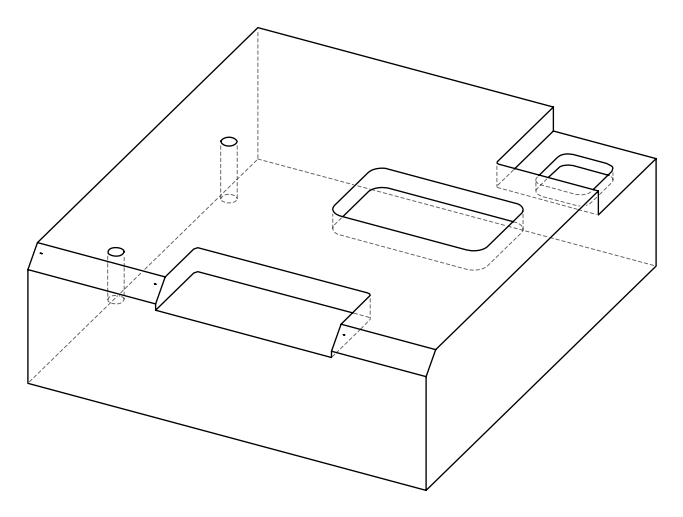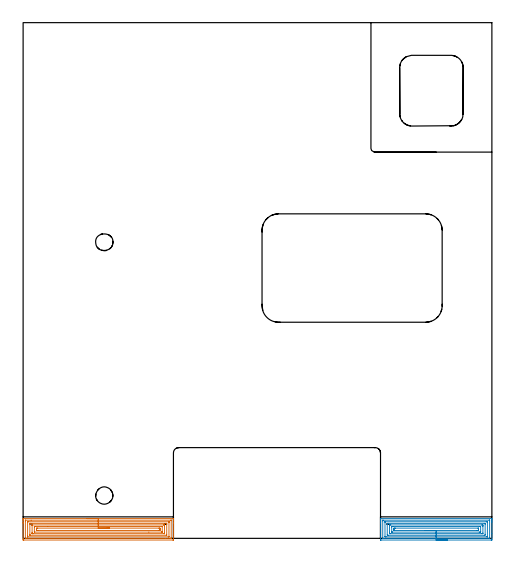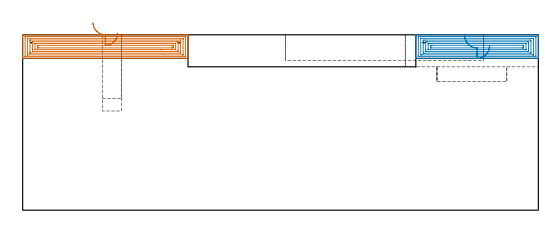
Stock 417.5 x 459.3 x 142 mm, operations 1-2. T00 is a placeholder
(PLAN: 8 operations, 5 tool changes, 275.6 min)
(1 AREA_MILL | FG_CHAMFER_SURFACE | UGT0205_001 | 7.84 min | 25845 mm3)
(2 AREA_MILL_1 | FG_CHAMFER_SURFACE_1 | UGT0205_001 | 5.9 min | 19511 mm3)
(3 MILL_CORNER_NOTCH_RECTANGULAR | CORNER_NOTCH_RECTANGULAR | NXT0201_008 | Follow Part, ap 1.5, ae 75% | 119.43 min | 321577 mm3)
(4 MILL_RECTANGULAR_POCKET | POCKET_RECTANGULAR_STRAIGHT | UGT0201_104 | Follow Part, ap 5, ae 75% | 1.64 min | 41458 mm3)
(5 MILL_RECTANGULAR_POCKET_1 | POCKET_RECTANGULAR_STRAIGHT_1 | UGT0201_006 | Follow Part, ap 7, ae 75% | 4.41 min | 319715 mm3)
(6 MILL_SLOT | SLOT_PARTIAL_RECTANGULAR | NXT0201_009 | Follow Part, ap 2, ae 75% | 134.4 min | 382884 mm3)
(7 MILL_BLIND_HOLE_FROM_SOLID_MATERIAL | STEP1POCKET | NXT0201_011 | Spiral | 0.89 min | 9440 mm3)
(8 MILL_BLIND_HOLE_FROM_SOLID_MATERIAL_1 | STEP1POCKET_1 | NXT0201_011 | Spiral | 1.08 min | 11331 mm3)
(TOOL UGT0205_001 | Chamfer Mill 20 x 3 x 45 deg. | D20 FL50 Z2)
(TOOL NXT0201_008 | ENDMILL 6mm [2P460-0600-NA 1630] | D6 FL26 Z6)
(TOOL UGT0201_104 | End Mill 20 mm | D20 FL22 Z2)
(TOOL UGT0201_006 | End Mill 28 mm | D28 FL25 Z2)
(TOOL NXT0201_009 | ENDMILL 8mm [2P460-0800-NA 1630] | D8 FL26 Z6)
(TOOL NXT0201_011 | ENDMILL 12mm [2P460-1200-NA 1630] | D12 FL38 Z6)
(OP 1 AREA_MILL)
G17 G21 G94 G90
T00 M6
G54
G17 G0 G90 X56.95 Y17.6 S1061 M3
G43 Z152. H0
G94 G1 X56.988 Z151.128 F250.
X57.102 Z150.263
X57.291 Z149.412
X57.553 Z148.58
X57.887 Z147.774
X58.29 Z147.
X58.759 Z146.264
X59.29 Z145.572
X59.879 Z144.929
X60.522 Z144.339
X61.214 Z143.808
X61.95 Z143.34
X62.724 Z142.937
X63.53 Z142.603
X64.362 Z142.341
X65.214 Z142.152
X66.078 Z142.038
X66.95 Z142.
X133.763
X133.89 Y17.597 Z141.988
X133.893 Y17.55 Z141.942
X133.9 Y17.219 Z141.618
Y16.641 Z141.04
Y16.09 Z140.485
Y14.027 Z138.425
Y13.41 Z137.804
X133.899 Y-0.883 Z123.514
X133.897 Y-1.464 Z122.933
X133.893 Y-1.491 Z122.905
X133.317 Y-1.5 Z122.9
X0.583 Y-1.499 Z122.901
X0.007 Y-1.491 Z122.905
X0.003 Y-1.464 Z122.933
X0.001 Y-0.883 Z123.514
X0. Y-0.298 Z124.098
Y13.41 Z137.804
Y14.027 Z138.425
Y14.303 Z138.7
Y16.09 Z140.485
Y16.641 Z141.04
Y17.22 Z141.618
X0.007 Y17.55 Z141.942
X0.01 Y17.597 Z141.988
X0.137 Y17.6 Z142.
X66.95
Y16.186 Z140.586
X131.631 Y16.185 Z140.585
X131.823 Y16.181 Z140.581
X131.874 Y16.179 Z140.579
X131.89 Y16.17 Z140.57
X131.895 Y16.141 Z140.541
X131.898 Y16.09 Z140.49
X131.9 Y15.724 Z140.124
X131.899 Y0.539 Z124.939
X131.893 Y0.01 Z124.41
X131.89 Y-0.074 Z124.326
X131.727 Y-0.082 Z124.318
X131.63 Y-0.085 Z124.315
X126.732 Y-0.086 Z124.314
X2.269 Y-0.085 Z124.315
X2.077 Y-0.081 Z124.319
X2.026 Y-0.079 Z124.321
X2.01 Y-0.07 Z124.33
X2.005 Y-0.041 Z124.359
X2.002 Y0.01 Z124.41
X2. Y0.376 Z124.776
X2.001 Y15.561 Z139.961
X2.008 Y16.09 Z140.49
X2.01 Y16.174 Z140.574
X2.173 Y16.182 Z140.582
X2.27 Y16.185 Z140.585
X7.146 Y16.186 Z140.586
X66.95
Y14.771 Z139.171
X129.821
X129.862 Y14.77 Z139.17
X129.883 Y14.768 Z139.168
X129.887 Y14.766 Z139.166
X129.89 Y14.742 Z139.142
X129.898 Y14.449 Z138.849
X129.899 Y14.303 Z138.703
X129.9 Y14.157 Z138.557
Y1.651 Z126.051
X129.898 Y1.504 Z125.904
X129.894 Y1.406 Z125.806
X129.89 Y1.335 Z125.735
X129.87 Y1.333 Z125.733
X129.754 Y1.331 Z125.731
X129.33 Y1.329 Z125.729
X4.079
X4.038 Y1.33 Z125.73
X4.017 Y1.332 Z125.732
X4.013 Y1.334 Z125.734
X4.01 Y1.358 Z125.758
X4.002 Y1.65 Z126.05
X4.001 Y1.797 Z126.197
X4. Y1.943 Z126.343
Y14.449 Z138.849
X4.002 Y14.596 Z138.996
X4.006 Y14.693 Z139.093
X4.01 Y14.765 Z139.165
X4.031 Y14.766 Z139.166
X4.146 Y14.769 Z139.169
X4.57 Y14.771 Z139.171
X66.95
Y13.357 Z137.757
X127.722
X127.819 Y13.356 Z137.756
X127.868 Y13.353 Z137.753
X127.885 Y13.351 Z137.751
X127.89 Y13.339 Z137.739
X127.9 Y12.589 Z136.989
Y12.516 Z136.916
Y3.584 Z127.984
X127.893 Y2.77 Z127.17
X127.886 Y2.749 Z127.149
X127.867 Y2.747 Z127.147
X127.815 Y2.744 Z127.144
X127.71 Y2.743 Z127.143
X127.501
X6.178
X6.081 Y2.744 Z127.144
X6.032 Y2.747 Z127.147
X6.015 Y2.749 Z127.149
X6.01 Y2.761 Z127.161
X6. Y3.511 Z127.911
Y3.584 Z127.984
Y12.516 Z136.916
X6.007 Y13.33 Z137.73
X6.015 Y13.351 Z137.751
X6.034 Y13.353 Z137.753
X6.085 Y13.356 Z137.756
X6.19 Y13.357 Z137.757
X6.399
X66.95
Y11.943 Z136.343
X124.981
X125.3 Y11.942 Z136.342
X125.876 Y11.939 Z136.339
X125.884 Y11.937 Z136.337
X125.894 Y11.92 Z136.32
X125.898 Y11.623 Z136.023
X125.9 Y11.021 Z135.421
Y10.73 Z135.13
Y4.768 Z129.168
X125.897 Y4.477 Z128.877
X125.892 Y4.177 Z128.577
X125.89 Y4.164 Z128.564
X125.866 Y4.162 Z128.562
X125.81 Y4.159 Z128.559
X125.725 Y4.157 Z128.557
X125.619
X8.919
X8.6 Y4.158 Z128.558
X8.024 Y4.161 Z128.561
X8.016 Y4.163 Z128.563
X8.006 Y4.18 Z128.58
X8.002 Y4.477 Z128.877
X8. Y5.079 Z129.479
Y5.37 Z129.77
Y11.331 Z135.731
X8.003 Y11.623 Z136.023
X8.009 Y11.923 Z136.323
X8.01 Y11.936 Z136.336
X8.034 Y11.938 Z136.338
X8.09 Y11.941 Z136.341
X8.175 Y11.943 Z136.343
X8.281
X66.95
Y10.529 Z134.929
X123.518 Y10.528 Z134.928
X123.72 Y10.527 Z134.927
X123.856 Y10.524 Z134.924
X123.884 Y10.522 Z134.922
X123.89 Y10.506 Z134.906
X123.894 Y10.482 Z134.882
X123.899 Y10.348 Z134.748
X123.9 Y5.881 Z130.281
X123.898 Y5.753 Z130.153
X123.894 Y5.651 Z130.051
X123.89 Y5.587 Z129.987
X123.861 Y5.578 Z129.978
X123.518 Y5.574 Z129.974
X123.317 Y5.572 Z129.972
X111.987 Y5.571 Z129.971
X10.382 Y5.572 Z129.972
X10.18 Y5.573 Z129.973
X10.044 Y5.576 Z129.976
X10.016 Y5.578 Z129.978
X10.01 Y5.593 Z129.993
X10.006 Y5.618 Z130.018
X10.001 Y5.752 Z130.152
X10. Y10.219 Z134.619
X10.002 Y10.347 Z134.747
X10.006 Y10.449 Z134.849
X10.01 Y10.513 Z134.913
X10.039 Y10.522 Z134.922
X10.382 Y10.526 Z134.926
X10.583 Y10.528 Z134.928
X21.875 Y10.529 Z134.929
X66.95
Y9.115 Z133.515
X120.846 Y9.114 Z133.514
X121.569 Y9.111 Z133.511
X121.736 Y9.108 Z133.508
X121.89 Y9.101 Z133.501
X121.895 Y8.943 Z133.343
X121.899 Y8.78 Z133.18
X121.9 Y8.05 Z132.45
Y7.886 Z132.286
X121.895 Y7.157 Z131.557
X121.893 Y6.999 Z131.399
X121.736 Y6.992 Z131.392
X121.015 Y6.986 Z131.386
X120.846
X13.055
X12.331 Y6.989 Z131.389
X12.164 Y6.992 Z131.392
X12.01 Y6.999 Z131.399
X12.005 Y7.157 Z131.557
X12.001 Y7.319 Z131.719
X12. Y8.05 Z132.45
Y8.214 Z132.614
X12.005 Y8.943 Z133.343
X12.007 Y9.101 Z133.501
X12.164 Y9.108 Z133.508
X12.885 Y9.114 Z133.514
X13.055
X66.95 Y9.115 Z133.515
X67.822 Z133.553
X68.687 Z133.667
X69.538 Z133.855
X70.37 Z134.118
X71.176 Z134.452
X71.95 Z134.854
X72.686 Z135.323
X73.378 Z135.854
X74.021 Z136.444
X74.61 Z137.087
X75.142 Z137.779
X75.61 Z138.515
X76.013 Z139.288
X76.347 Z140.094
X76.609 Z140.926
X76.798 Z141.778
X76.912 Z142.643
X76.95 Z143.515
G0 Z152.
M5
M2
(OP 2 AREA_MILL_1)
G17 G21 G94 G90
T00 M6
G54
G17 G0 G90 X377.9 Y-1.5 S1061 M3
G43 Z152. H0
Z132.9
G94 G1 X377.862 Z132.028 F250.
X377.748 Z131.164
X377.559 Z130.312
X377.297 Z129.48
X376.963 Z128.674
X376.56 Z127.9
X376.092 Z127.164
X375.56 Z126.472
X374.971 Z125.829
X374.328 Z125.24
X373.636 Z124.708
X372.9 Z124.24
X372.126 Z123.837
X371.32 Z123.503
X370.488 Z123.241
X369.637 Z123.052
X368.772 Z122.938
X367.9 Z122.9
X318.887 Y-1.499 Z122.901
X318.307 Y-1.491 Z122.906
X318.303 Y-1.468 Z122.929
X318.301 Y-0.883 Z123.514
X318.3 Y-0.294 Z124.103
Y13.714 Z138.109
Y14.303 Z138.697
Y14.912 Z139.309
Y15.196 Z139.593
Y15.806 Z140.202
Y16.09 Z140.485
Y16.657 Z141.056
Y17.208 Z141.607
X318.307 Y17.548 Z141.94
X318.31 Y17.597 Z141.988
X318.442 Y17.6 Z142.
X417.358
X417.49 Y17.597 Z141.988
X417.493 Y17.548 Z141.94
X417.5 Y17.208 Z141.607
Y16.663 Z141.062
Y16.09 Z140.485
Y14.912 Z139.309
Y14.303 Z138.697
Y4.335 Z128.732
Y-0.883 Z123.514
X417.497 Y-1.468 Z122.929
X417.493 Y-1.491 Z122.906
X416.913 Y-1.5 Z122.9
X367.9
Y-0.086 Z124.314
X320.669 Y-0.085 Z124.315
X320.574 Y-0.084 Z124.316
X320.383 Y-0.079 Z124.321
X320.309 Y-0.069 Z124.331
X320.305 Y-0.042 Z124.358
X320.302 Y0.01 Z124.41
X320.3 Y0.381 Z124.781
X320.301 Y15.566 Z139.966
X320.307 Y16.09 Z140.49
X320.31 Y16.175 Z140.575
X320.478 Y16.183 Z140.583
X320.574 Y16.185 Z140.585
X415.131
X415.226 Y16.184 Z140.584
X415.417 Y16.179 Z140.579
X415.491 Y16.169 Z140.569
X415.495 Y16.142 Z140.542
X415.498 Y16.09 Z140.49
X415.5 Y15.719 Z140.119
Y0.534 Z124.934
X415.493 Y0.01 Z124.41
X415.49 Y-0.075 Z124.325
X415.322 Y-0.083 Z124.317
X415.226 Y-0.085 Z124.315
X367.9 Y-0.086 Z124.314
Y1.328 Z125.728
X323.343 Y1.329 Z125.729
X322.917 Y1.331 Z125.731
X322.452 Y1.336 Z125.736
X322.31 Y1.347 Z125.747
X322.303 Y1.645 Z126.045
X322.301 Y1.797 Z126.197
X322.3 Y14.455 Z138.855
X322.303 Y14.607 Z139.007
X322.309 Y14.708 Z139.108
X322.315 Y14.765 Z139.165
X322.336 Y14.767 Z139.167
X322.452 Y14.769 Z139.169
X322.876 Y14.771 Z139.171
X412.457
X412.883 Y14.769 Z139.169
X413.348 Y14.764 Z139.164
X413.49 Y14.753 Z139.153
X413.497 Y14.455 Z138.855
X413.499 Y14.303 Z138.703
X413.5 Y1.645 Z126.045
X413.497 Y1.493 Z125.893
X413.491 Y1.392 Z125.792
X413.485 Y1.335 Z125.735
X413.464 Y1.333 Z125.733
X413.348 Y1.331 Z125.731
X412.924 Y1.329 Z125.729
X367.9 Y1.328 Z125.728
Y2.743 Z127.143
X325.073
X324.31 Y2.761 Z127.161
X324.3 Y3.517 Z127.917
Y12.516 Z136.916
X324.307 Y13.337 Z137.737
X325.125 Y13.357 Z137.757
X410.727
X411.49 Y13.339 Z137.739
X411.5 Y12.583 Z136.983
Y3.584 Z127.984
X411.493 Y2.763 Z127.163
X410.675 Y2.743 Z127.143
X367.9
Y4.157 Z128.557
X327.226
X326.907 Y4.158 Z128.558
X326.331 Y4.161 Z128.561
X326.317 Y4.163 Z128.563
X326.307 Y4.186 Z128.586
X326.303 Y4.477 Z128.877
X326.3 Y5.086 Z129.486
Y5.37 Z129.77
X326.301 Y11.338 Z135.738
X326.305 Y11.623 Z136.023
X326.31 Y11.921 Z136.321
X326.595 Y11.936 Z136.336
X326.907 Y11.939 Z136.339
X327.48 Y11.942 Z136.342
X408.574 Y11.943 Z136.343
X408.893 Y11.942 Z136.342
X409.469 Y11.939 Z136.339
X409.483 Y11.937 Z136.337
X409.493 Y11.914 Z136.314
X409.497 Y11.623 Z136.023
X409.5 Y11.014 Z135.414
Y10.73 Z135.13
X409.499 Y4.762 Z129.162
X409.495 Y4.477 Z128.877
X409.49 Y4.179 Z128.579
X409.205 Y4.164 Z128.564
X408.893 Y4.161 Z128.561
X408.32 Y4.157 Z128.557
X367.9
Y5.571 Z129.971
X328.69 Y5.572 Z129.972
X328.488 Y5.573 Z129.973
X328.347 Y5.576 Z129.976
X328.318 Y5.578 Z129.978
X328.31 Y5.593 Z129.993
X328.307 Y5.619 Z130.019
X328.301 Y5.76 Z130.16
X328.3 Y10.227 Z134.627
X328.303 Y10.357 Z134.757
X328.307 Y10.461 Z134.861
X328.311 Y10.522 Z134.922
X328.345 Y10.523 Z134.923
X328.69 Y10.527 Z134.927
X328.891 Y10.528 Z134.928
X329.581 Y10.529 Z134.929
X407.11 Y10.528 Z134.928
X407.312 Y10.527 Z134.927
X407.453 Y10.524 Z134.924
X407.482 Y10.522 Z134.922
X407.49 Y10.507 Z134.907
X407.493 Y10.481 Z134.881
X407.499 Y10.34 Z134.74
X407.5 Y5.873 Z130.273
X407.497 Y5.743 Z130.143
X407.493 Y5.639 Z130.039
X407.489 Y5.578 Z129.978
X407.455 Y5.577 Z129.977
X407.11 Y5.573 Z129.973
X406.91 Y5.571 Z129.971
X406.219
X367.9
Y6.985 Z131.385
X330.642 Y6.986 Z131.386
X330.472 Y6.988 Z131.388
X330.311 Y6.992 Z131.392
X330.305 Y7.157 Z131.557
X330.301 Y7.328 Z131.728
X330.3 Y8.05 Z132.45
Y8.222 Z132.622
X330.305 Y8.943 Z133.343
X330.308 Y9.108 Z133.508
X330.472 Y9.11 Z133.51
X331.192 Y9.114 Z133.514
X331.363 Y9.115 Z133.515
X405.158 Y9.114 Z133.514
X405.328 Y9.112 Z133.512
X405.489 Y9.108 Z133.508
X405.496 Y8.943 Z133.343
X405.499 Y8.772 Z133.172
X405.5 Y8.05 Z132.45
Y7.878 Z132.278
X405.495 Y7.157 Z131.557
X405.492 Y6.992 Z131.392
X405.328 Y6.99 Z131.39
X404.608 Y6.986 Z131.386
X404.437 Y6.985 Z131.385
X367.9
X367.028 Z131.423
X366.164 Z131.537
X365.312 Z131.726
X364.48 Z131.988
X363.674 Z132.322
X362.9 Z132.725
X362.164 Z133.194
X361.472 Z133.725
X360.829 Z134.314
X360.24 Z134.957
X359.709 Z135.65
X359.24 Z136.385
X358.837 Z137.159
X358.503 Z137.965
X358.241 Z138.797
X358.052 Z139.649
X357.938 Z140.514
X357.9 Z141.385
G0 Z152.
M5
M2
